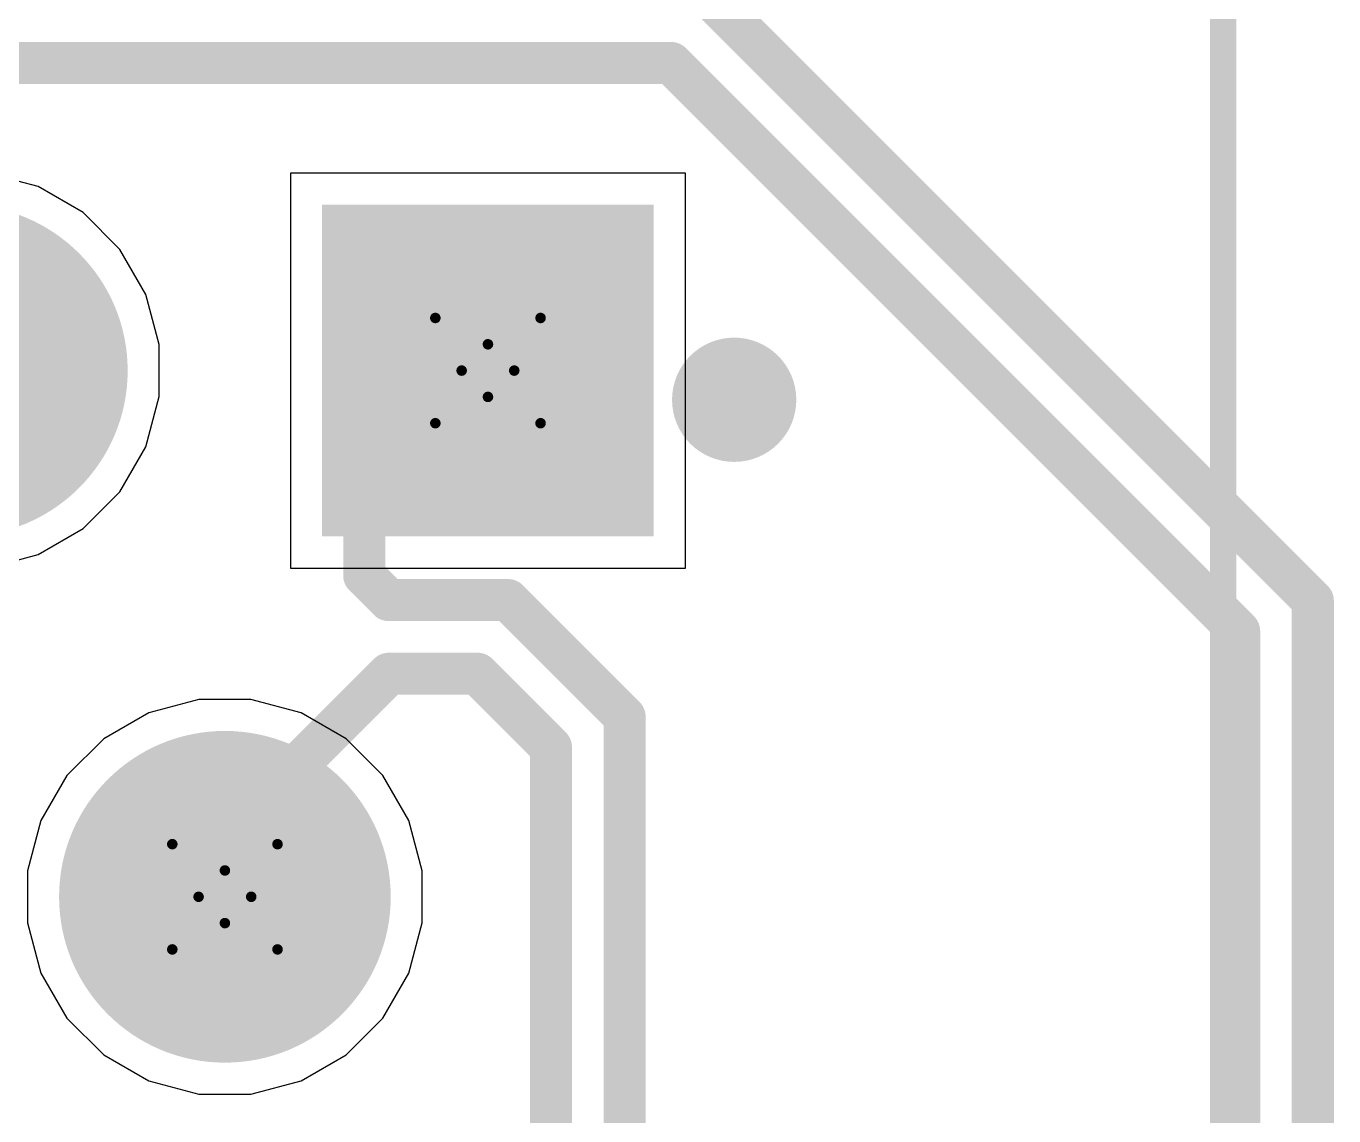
# Model space of a CAD drawing. Header units: inches. Extents: x 0 to 5401, y 0 to 5414.
# Drawn here: x 105.07 to 111.38, y 96.13 to 101.39 of the extents above; entities that cross this region are included whole.
import ezdxf

# ---------------------------------------------------------------- set-up
doc = ezdxf.new("R2010")
doc.units = ezdxf.units.IN
for name, color, linetype in [('Bottom Layer', 5, 'Continuous'), ('Bottom Solder', 6, 'Continuous'), ('Drill Drawing', 1, 'Continuous'), ('Layer 1', 16, 'Continuous'), ('Layer 2', 76, 'Continuous'), ('Multi-Layer', 9, 'Continuous'), ('Pad Holes', 156, 'Continuous'), ('Top Layer', 1, 'Continuous'), ('Top Overlay', 2, 'Continuous'), ('Top Solder', 216, 'Continuous')]:
    doc.layers.add(name, color=color, linetype=linetype)

# ---------------------------------------------------------------- blocks, each defined once
blk = doc.blocks.new('HR911105A_179')
at = {"layer": 'Bottom Layer'}
h = blk.add_hatch(color=5, dxfattribs=at)
edge = h.paths.add_edge_path()
edge.add_arc((1.91000126, -4.35499764), 0.69900038, 0, 360)
blk.add_hatch(color=5, dxfattribs=at).paths.add_polyline_path([(5.14900164, -5.05399802), (3.75100088, -5.05399802), (3.75100088, -3.65599726), (5.14900164, -3.65599726)])
h = blk.add_hatch(color=5, dxfattribs=at)
edge = h.paths.add_edge_path()
edge.add_arc((3.18000126, -6.89499764), 0.69900038, 0, 360)
at = {"layer": 'Bottom Solder'}
h = blk.add_hatch(color=6, dxfattribs=at)
edge = h.paths.add_edge_path()
edge.add_arc((1.91000126, -4.35499764), 0.8006003799999999, 0, 360)
blk.add_hatch(color=6, dxfattribs=at).paths.add_polyline_path([(5.250601639999999, -5.155598019999999), (3.64940088, -5.155598019999999), (3.64940088, -3.55439726), (5.250601639999999, -3.55439726)])
h = blk.add_hatch(color=6, dxfattribs=at)
edge = h.paths.add_edge_path()
edge.add_arc((3.18000126, -6.89499764), 0.8006003799999999, 0, 360)
at = {"layer": 'Layer 1'}
h = blk.add_hatch(color=16, dxfattribs=at)
edge = h.paths.add_edge_path()
edge.add_arc((1.91000126, -4.35499764), 0.69900038, 0, 360)
blk.add_hatch(color=16, dxfattribs=at).paths.add_polyline_path([(5.14900164, -5.05399802), (3.75100088, -5.05399802), (3.75100088, -3.65599726), (5.14900164, -3.65599726)])
h = blk.add_hatch(color=16, dxfattribs=at)
edge = h.paths.add_edge_path()
edge.add_arc((3.18000126, -6.89499764), 0.69900038, 0, 360)
at = {"layer": 'Layer 2'}
h = blk.add_hatch(color=76, dxfattribs=at)
edge = h.paths.add_edge_path()
edge.add_arc((1.91000126, -4.35499764), 0.69900038, 0, 360)
blk.add_hatch(color=76, dxfattribs=at).paths.add_polyline_path([(5.14900164, -5.05399802), (3.75100088, -5.05399802), (3.75100088, -3.65599726), (5.14900164, -3.65599726)])
h = blk.add_hatch(color=76, dxfattribs=at)
edge = h.paths.add_edge_path()
edge.add_arc((3.18000126, -6.89499764), 0.69900038, 0, 360)
at = {"layer": 'Multi-Layer'}
h = blk.add_hatch(color=9, dxfattribs=at)
edge = h.paths.add_edge_path()
edge.add_arc((1.91000126, -4.35499764), 0.69900038, 0, 360)
blk.add_hatch(color=9, dxfattribs=at).paths.add_polyline_path([(5.14900164, -5.05399802), (3.75100088, -5.05399802), (3.75100088, -3.65599726), (5.14900164, -3.65599726)])
h = blk.add_hatch(color=9, dxfattribs=at)
edge = h.paths.add_edge_path()
edge.add_arc((3.18000126, -6.89499764), 0.69900038, 0, 360)
at = {"layer": 'Pad Holes'}
h = blk.add_hatch(color=7, dxfattribs=at)
edge = h.paths.add_edge_path()
edge.add_arc((1.91000126, -4.35499764), 0.44500038, 0, 360)
h = blk.add_hatch(color=7, dxfattribs=at)
edge = h.paths.add_edge_path()
edge.add_arc((4.45000126, -4.35499764), 0.44500038, 0, 360)
h = blk.add_hatch(color=7, dxfattribs=at)
edge = h.paths.add_edge_path()
edge.add_arc((3.18000126, -6.89499764), 0.44500038, 0, 360)
at = {"layer": 'Top Layer'}
h = blk.add_hatch(color=1, dxfattribs=at)
edge = h.paths.add_edge_path()
edge.add_arc((1.91000126, -4.35499764), 0.69900038, 0, 360)
blk.add_hatch(color=1, dxfattribs=at).paths.add_polyline_path([(5.14900164, -5.05399802), (3.75100088, -5.05399802), (3.75100088, -3.65599726), (5.14900164, -3.65599726)])
h = blk.add_hatch(color=1, dxfattribs=at)
edge = h.paths.add_edge_path()
edge.add_arc((3.18000126, -6.89499764), 0.69900038, 0, 360)
at = {"layer": 'Top Solder'}
h = blk.add_hatch(color=216, dxfattribs=at)
edge = h.paths.add_edge_path()
edge.add_arc((1.91000126, -4.35499764), 0.8006003799999999, 0, 360)
blk.add_hatch(color=216, dxfattribs=at).paths.add_polyline_path([(5.250601639999999, -5.155598019999999), (3.64940088, -5.155598019999999), (3.64940088, -3.55439726), (5.250601639999999, -3.55439726)])
h = blk.add_hatch(color=216, dxfattribs=at)
edge = h.paths.add_edge_path()
edge.add_arc((3.18000126, -6.89499764), 0.8006003799999999, 0, 360)
at = {"layer": 'Top Overlay'}
blk.add_lwpolyline([(7.999999239999999, -8.484997, 0.127, 0.127, 0), (7.999999239999999, -2.6049986, 0.127, 0.127, 0)], format="xyseb", dxfattribs=at)
for points in [[(5.7887997, -4.495799999999999, 0.2999994, 0.2999994, 1), (5.488800299999999, -4.495799999999999, 0.2999994, 0.2999994, 1)], [(5.413801719999999, -4.495799999999999, 0.1499997, 0.1499997, 1), (5.563798879999999, -4.495799999999999, 0.1499997, 0.1499997, 1)], [(5.71380112, -4.495799999999999, 0.1499997, 0.1499997, 1), (5.86379828, -4.495799999999999, 0.1499997, 0.1499997, 1)]]:
    blk.add_lwpolyline(points, format="xyseb", close=True, dxfattribs=at)

msp = doc.modelspace()

# ---------------------------------------------------------------- linework, layer by layer
at = {"layer": 'Drill Drawing'}
for points in [[(107.04061396, 99.9816136, 0.0508, 0.0508, 0), (107.29461396, 99.8546136, 0.0508, 0.0508, 0)], [(107.04061396, 99.9816136, 0.0508, 0.0508, 0), (107.16761396, 99.7276136, 0.0508, 0.0508, 0)], [(107.29461396, 99.8546136, 0.0508, 0.0508, 0), (107.54861396, 99.9816136, 0.0508, 0.0508, 0)], [(107.42161396, 99.7276136, 0.0508, 0.0508, 0), (107.54861396, 99.9816136, 0.0508, 0.0508, 0)], [(107.04061396, 99.4736136, 0.0508, 0.0508, 0), (107.16761396, 99.7276136, 0.0508, 0.0508, 0)], [(107.42161396, 99.7276136, 0.0508, 0.0508, 0), (107.54861396, 99.4736136, 0.0508, 0.0508, 0)], [(107.04061396, 99.4736136, 0.0508, 0.0508, 0), (107.29461396, 99.60061359999999, 0.0508, 0.0508, 0)], [(107.29461396, 99.60061359999999, 0.0508, 0.0508, 0), (107.54861396, 99.4736136, 0.0508, 0.0508, 0)], [(105.77061396, 97.4416136, 0.0508, 0.0508, 0), (106.02461396, 97.3146136, 0.0508, 0.0508, 0)], [(105.77061396, 97.4416136, 0.0508, 0.0508, 0), (105.89761396, 97.18761359999999, 0.0508, 0.0508, 0)], [(106.02461396, 97.3146136, 0.0508, 0.0508, 0), (106.27861396, 97.4416136, 0.0508, 0.0508, 0)], [(106.15161396, 97.18761359999999, 0.0508, 0.0508, 0), (106.27861396, 97.4416136, 0.0508, 0.0508, 0)], [(105.77061396, 96.9336136, 0.0508, 0.0508, 0), (105.89761396, 97.18761359999999, 0.0508, 0.0508, 0)], [(106.15161396, 97.18761359999999, 0.0508, 0.0508, 0), (106.27861396, 96.9336136, 0.0508, 0.0508, 0)], [(105.77061396, 96.9336136, 0.0508, 0.0508, 0), (106.02461396, 97.0606136, 0.0508, 0.0508, 0)], [(106.02461396, 97.0606136, 0.0508, 0.0508, 0), (106.27861396, 96.9336136, 0.0508, 0.0508, 0)]]:
    msp.add_lwpolyline(points, format="xyseb", dxfattribs=at)
for points in [[(107.02791396, 99.9816136, 0.0254, 0.0254, 1), (107.05331396, 99.9816136, 0.0254, 0.0254, 1)], [(107.02791396, 99.9816136, 0.0254, 0.0254, 1), (107.05331396, 99.9816136, 0.0254, 0.0254, 1)], [(107.53591396, 99.9816136, 0.0254, 0.0254, 1), (107.56131396, 99.9816136, 0.0254, 0.0254, 1)], [(107.53591396, 99.9816136, 0.0254, 0.0254, 1), (107.56131396, 99.9816136, 0.0254, 0.0254, 1)], [(107.28191396, 99.8546136, 0.0254, 0.0254, 1), (107.30731396, 99.8546136, 0.0254, 0.0254, 1)], [(107.28191396, 99.8546136, 0.0254, 0.0254, 1), (107.30731396, 99.8546136, 0.0254, 0.0254, 1)], [(107.15491396, 99.7276136, 0.0254, 0.0254, 1), (107.18031396, 99.7276136, 0.0254, 0.0254, 1)], [(107.15491396, 99.7276136, 0.0254, 0.0254, 1), (107.18031396, 99.7276136, 0.0254, 0.0254, 1)], [(107.40891396, 99.7276136, 0.0254, 0.0254, 1), (107.43431396, 99.7276136, 0.0254, 0.0254, 1)], [(107.40891396, 99.7276136, 0.0254, 0.0254, 1), (107.43431396, 99.7276136, 0.0254, 0.0254, 1)], [(107.28191396, 99.60061359999999, 0.0254, 0.0254, 1), (107.30731396, 99.60061359999999, 0.0254, 0.0254, 1)], [(107.28191396, 99.60061359999999, 0.0254, 0.0254, 1), (107.30731396, 99.60061359999999, 0.0254, 0.0254, 1)], [(107.02791396, 99.4736136, 0.0254, 0.0254, 1), (107.05331396, 99.4736136, 0.0254, 0.0254, 1)], [(107.02791396, 99.4736136, 0.0254, 0.0254, 1), (107.05331396, 99.4736136, 0.0254, 0.0254, 1)], [(107.53591396, 99.4736136, 0.0254, 0.0254, 1), (107.56131396, 99.4736136, 0.0254, 0.0254, 1)], [(107.53591396, 99.4736136, 0.0254, 0.0254, 1), (107.56131396, 99.4736136, 0.0254, 0.0254, 1)], [(105.75791396, 97.4416136, 0.0254, 0.0254, 1), (105.78331396, 97.4416136, 0.0254, 0.0254, 1)], [(105.75791396, 97.4416136, 0.0254, 0.0254, 1), (105.78331396, 97.4416136, 0.0254, 0.0254, 1)], [(106.26591396, 97.4416136, 0.0254, 0.0254, 1), (106.29131396, 97.4416136, 0.0254, 0.0254, 1)], [(106.26591396, 97.4416136, 0.0254, 0.0254, 1), (106.29131396, 97.4416136, 0.0254, 0.0254, 1)], [(106.01191396, 97.3146136, 0.0254, 0.0254, 1), (106.03731396, 97.3146136, 0.0254, 0.0254, 1)], [(106.01191396, 97.3146136, 0.0254, 0.0254, 1), (106.03731396, 97.3146136, 0.0254, 0.0254, 1)], [(105.88491396, 97.18761359999999, 0.0254, 0.0254, 1), (105.91031396, 97.18761359999999, 0.0254, 0.0254, 1)], [(105.88491396, 97.18761359999999, 0.0254, 0.0254, 1), (105.91031396, 97.18761359999999, 0.0254, 0.0254, 1)], [(106.13891396, 97.18761359999999, 0.0254, 0.0254, 1), (106.16431396, 97.18761359999999, 0.0254, 0.0254, 1)], [(106.13891396, 97.18761359999999, 0.0254, 0.0254, 1), (106.16431396, 97.18761359999999, 0.0254, 0.0254, 1)], [(106.01191396, 97.0606136, 0.0254, 0.0254, 1), (106.03731396, 97.0606136, 0.0254, 0.0254, 1)], [(106.01191396, 97.0606136, 0.0254, 0.0254, 1), (106.03731396, 97.0606136, 0.0254, 0.0254, 1)], [(105.75791396, 96.9336136, 0.0254, 0.0254, 1), (105.78331396, 96.9336136, 0.0254, 0.0254, 1)], [(105.75791396, 96.9336136, 0.0254, 0.0254, 1), (105.78331396, 96.9336136, 0.0254, 0.0254, 1)], [(106.26591396, 96.9336136, 0.0254, 0.0254, 1), (106.29131396, 96.9336136, 0.0254, 0.0254, 1)], [(106.26591396, 96.9336136, 0.0254, 0.0254, 1), (106.29131396, 96.9336136, 0.0254, 0.0254, 1)]]:
    msp.add_lwpolyline(points, format="xyseb", close=True, dxfattribs=at)
at = {"layer": 'Layer 1'}
for p, q in [((105.1224593, 100.61566872), (104.8800798, 100.68061398)), ((108.24761434, 100.68061398), (106.34161358, 100.68061398)), ((106.34161358, 100.68061398), (106.34161358, 98.77461321999999)), ((108.24761434, 98.77461321999999), (108.24761434, 100.68061398)), ((105.33977154, 100.49020542), (105.1224593, 100.61566872)), ((105.51720578, 100.31277118), (105.33977154, 100.49020542)), ((105.64266908, 100.09545894), (105.51720578, 100.31277118)), ((105.70761434, 99.85307944), (105.64266908, 100.09545894)), ((105.70761434, 99.60214776), (105.70761434, 99.85307944)), ((105.64266908, 99.35976826), (105.70761434, 99.60214776)), ((105.51720578, 99.14245602), (105.64266908, 99.35976826)), ((105.33977154, 98.96502178), (105.51720578, 99.14245602)), ((105.1224593, 98.83955848), (105.33977154, 98.96502178)), ((104.8800798, 98.77461321999999), (105.1224593, 98.83955848)), ((106.34161358, 98.77461321999999), (108.24761434, 98.77461321999999)), ((105.89914812, 98.14061398), (105.65676862, 98.07566872)), ((106.1500798, 98.14061398), (105.89914812, 98.14061398)), ((106.3924593, 98.07566872), (106.1500798, 98.14061398)), ((105.65676862, 98.07566872), (105.43945638, 97.95020542)), ((106.60977154, 97.95020542), (106.3924593, 98.07566872)), ((105.43945638, 97.95020542), (105.26202214, 97.77277117999999)), ((106.78720578, 97.77277117999999), (106.60977154, 97.95020542)), ((105.26202214, 97.77277117999999), (105.13655884, 97.55545894)), ((106.91266908, 97.55545894), (106.78720578, 97.77277117999999)), ((105.13655884, 97.55545894), (105.07161358, 97.31307944)), ((106.97761434, 97.31307944), (106.91266908, 97.55545894)), ((105.07161358, 97.31307944), (105.07161358, 97.06214776)), ((106.97761434, 97.06214776), (106.97761434, 97.31307944)), ((105.07161358, 97.06214776), (105.13655884, 96.81976825999999)), ((106.91266908, 96.81976825999999), (106.97761434, 97.06214776)), ((105.13655884, 96.81976825999999), (105.26202214, 96.60245601999999)), ((106.78720578, 96.60245601999999), (106.91266908, 96.81976825999999)), ((105.26202214, 96.60245601999999), (105.43945638, 96.42502178)), ((106.60977154, 96.42502178), (106.78720578, 96.60245601999999)), ((105.43945638, 96.42502178), (105.65676862, 96.29955848)), ((106.3924593, 96.29955848), (106.60977154, 96.42502178)), ((105.65676862, 96.29955848), (105.89914812, 96.23461322)), ((106.1500798, 96.23461322), (106.3924593, 96.29955848)), ((105.89914812, 96.23461322), (106.1500798, 96.23461322))]:
    msp.add_line(p, q, dxfattribs=at)
at = {"layer": 'Top Layer'}
for points in [[(108.32590476, 101.56801124, 0.2032, 0.2032, 0), (111.2770063, 98.6169097, 0.2032, 0.2032, 0)], [(97.9932127, 101.21241124, 0.2032, 0.2032, 0), (108.1786127, 101.21241124, 0.2032, 0.2032, 0)], [(108.1786127, 101.21241124, 0.2032, 0.2032, 0), (109.14381016, 100.24721124, 0.2032, 0.2032, 0)], [(109.14381016, 100.24721124, 0.2032, 0.2032, 0), (109.1438127, 100.24721124, 0.2032, 0.2032, 0)], [(109.1438127, 100.24721124, 0.2032, 0.2032, 0), (110.9214063, 98.46961764, 0.2032, 0.2032, 0)], [(106.69721358, 99.13021321999999, 0.2032, 0.2032, 0), (107.29461396, 99.7276136, 0.2032, 0.2032, 0)], [(106.69721358, 98.73887033999999, 0.2032, 0.2032, 0), (106.69721358, 99.13021321999999, 0.2032, 0.2032, 0)], [(106.69721358, 98.73887033999999, 0.2032, 0.2032, 0), (106.8162456, 98.61983832, 0.2032, 0.2032, 0)], [(106.8162456, 98.61983832, 0.2032, 0.2032, 0), (107.39121524, 98.61983832, 0.2032, 0.2032, 0)], [(107.39121524, 98.61983832, 0.2032, 0.2032, 0), (107.95441198, 98.05664157999999, 0.2032, 0.2032, 0)], [(111.2770063, 68.41465615999999, 0.2032, 0.2032, 0), (111.2770063, 98.6169097, 0.2032, 0.2032, 0)], [(110.9214063, 68.2673641, 0.2032, 0.2032, 0), (110.9214063, 98.46961764, 0.2032, 0.2032, 0)], [(106.02461396, 97.47260668, 0.2032, 0.2032, 0), (106.8162456, 98.26423831999999, 0.2032, 0.2032, 0)], [(106.8162456, 98.26423831999999, 0.2032, 0.2032, 0), (107.24392318, 98.26423831999999, 0.2032, 0.2032, 0)], [(107.24392318, 98.26423831999999, 0.2032, 0.2032, 0), (107.59881198, 97.90934951999999, 0.2032, 0.2032, 0)], [(107.95441198, 94.62111123999999, 0.2032, 0.2032, 0), (107.95441198, 98.05664157999999, 0.2032, 0.2032, 0)], [(107.59881198, 94.62111123999999, 0.2032, 0.2032, 0), (107.59881198, 97.90934951999999, 0.2032, 0.2032, 0)], [(106.02461396, 97.18761359999999, 0.2032, 0.2032, 0), (106.02461396, 97.47260668, 0.2032, 0.2032, 0)]]:
    msp.add_lwpolyline(points, format="xyseb", dxfattribs=at)
for points in [[(108.1278127, 101.21241124, 0.1016, 0.1016, 1), (108.2294127, 101.21241124, 0.1016, 0.1016, 1)], [(108.1278127, 101.21241124, 0.1016, 0.1016, 1), (108.2294127, 101.21241124, 0.1016, 0.1016, 1)], [(109.09301016, 100.24721124, 0.1016, 0.1016, 1), (109.19461016, 100.24721124, 0.1016, 0.1016, 1)], [(109.09301016, 100.24721124, 0.1016, 0.1016, 1), (109.19461016, 100.24721124, 0.1016, 0.1016, 1)], [(109.0930127, 100.24721124, 0.1016, 0.1016, 1), (109.1946127, 100.24721124, 0.1016, 0.1016, 1)], [(109.0930127, 100.24721124, 0.1016, 0.1016, 1), (109.1946127, 100.24721124, 0.1016, 0.1016, 1)], [(107.24381396, 99.7276136, 0.1016, 0.1016, 1), (107.34541396, 99.7276136, 0.1016, 0.1016, 1)], [(106.64641358, 99.13021321999999, 0.1016, 0.1016, 1), (106.74801358, 99.13021321999999, 0.1016, 0.1016, 1)], [(106.64641358, 99.13021321999999, 0.1016, 0.1016, 1), (106.74801358, 99.13021321999999, 0.1016, 0.1016, 1)], [(106.64641358, 98.73887033999999, 0.1016, 0.1016, 1), (106.74801358, 98.73887033999999, 0.1016, 0.1016, 1)], [(106.64641358, 98.73887033999999, 0.1016, 0.1016, 1), (106.74801358, 98.73887033999999, 0.1016, 0.1016, 1)], [(106.7654456, 98.61983832, 0.1016, 0.1016, 1), (106.8670456, 98.61983832, 0.1016, 0.1016, 1)], [(106.7654456, 98.61983832, 0.1016, 0.1016, 1), (106.8670456, 98.61983832, 0.1016, 0.1016, 1)], [(107.34041524, 98.61983832, 0.1016, 0.1016, 1), (107.44201524, 98.61983832, 0.1016, 0.1016, 1)], [(107.34041524, 98.61983832, 0.1016, 0.1016, 1), (107.44201524, 98.61983832, 0.1016, 0.1016, 1)], [(111.2262063, 98.6169097, 0.1016, 0.1016, 1), (111.3278063, 98.6169097, 0.1016, 0.1016, 1)], [(111.2262063, 98.6169097, 0.1016, 0.1016, 1), (111.3278063, 98.6169097, 0.1016, 0.1016, 1)], [(110.8706063, 98.46961764, 0.1016, 0.1016, 1), (110.9722063, 98.46961764, 0.1016, 0.1016, 1)], [(110.8706063, 98.46961764, 0.1016, 0.1016, 1), (110.9722063, 98.46961764, 0.1016, 0.1016, 1)], [(106.7654456, 98.26423831999999, 0.1016, 0.1016, 1), (106.8670456, 98.26423831999999, 0.1016, 0.1016, 1)], [(106.7654456, 98.26423831999999, 0.1016, 0.1016, 1), (106.8670456, 98.26423831999999, 0.1016, 0.1016, 1)], [(107.19312318, 98.26423831999999, 0.1016, 0.1016, 1), (107.29472318, 98.26423831999999, 0.1016, 0.1016, 1)], [(107.19312318, 98.26423831999999, 0.1016, 0.1016, 1), (107.29472318, 98.26423831999999, 0.1016, 0.1016, 1)], [(107.90361198, 98.05664157999999, 0.1016, 0.1016, 1), (108.00521198, 98.05664157999999, 0.1016, 0.1016, 1)], [(107.90361198, 98.05664157999999, 0.1016, 0.1016, 1), (108.00521198, 98.05664157999999, 0.1016, 0.1016, 1)], [(107.54801198, 97.90934951999999, 0.1016, 0.1016, 1), (107.64961198, 97.90934951999999, 0.1016, 0.1016, 1)], [(107.54801198, 97.90934951999999, 0.1016, 0.1016, 1), (107.64961198, 97.90934951999999, 0.1016, 0.1016, 1)], [(105.97381396, 97.47260668, 0.1016, 0.1016, 1), (106.07541396, 97.47260668, 0.1016, 0.1016, 1)], [(105.97381396, 97.47260668, 0.1016, 0.1016, 1), (106.07541396, 97.47260668, 0.1016, 0.1016, 1)], [(105.97381396, 97.18761359999999, 0.1016, 0.1016, 1), (106.07541396, 97.18761359999999, 0.1016, 0.1016, 1)]]:
    msp.add_lwpolyline(points, format="xyseb", close=True, dxfattribs=at)

# ---------------------------------------------------------------- block references
msp.add_blockref('HR911105A_179', (102.8446127, 104.08261124))

doc.saveas('drawing.dxf')
